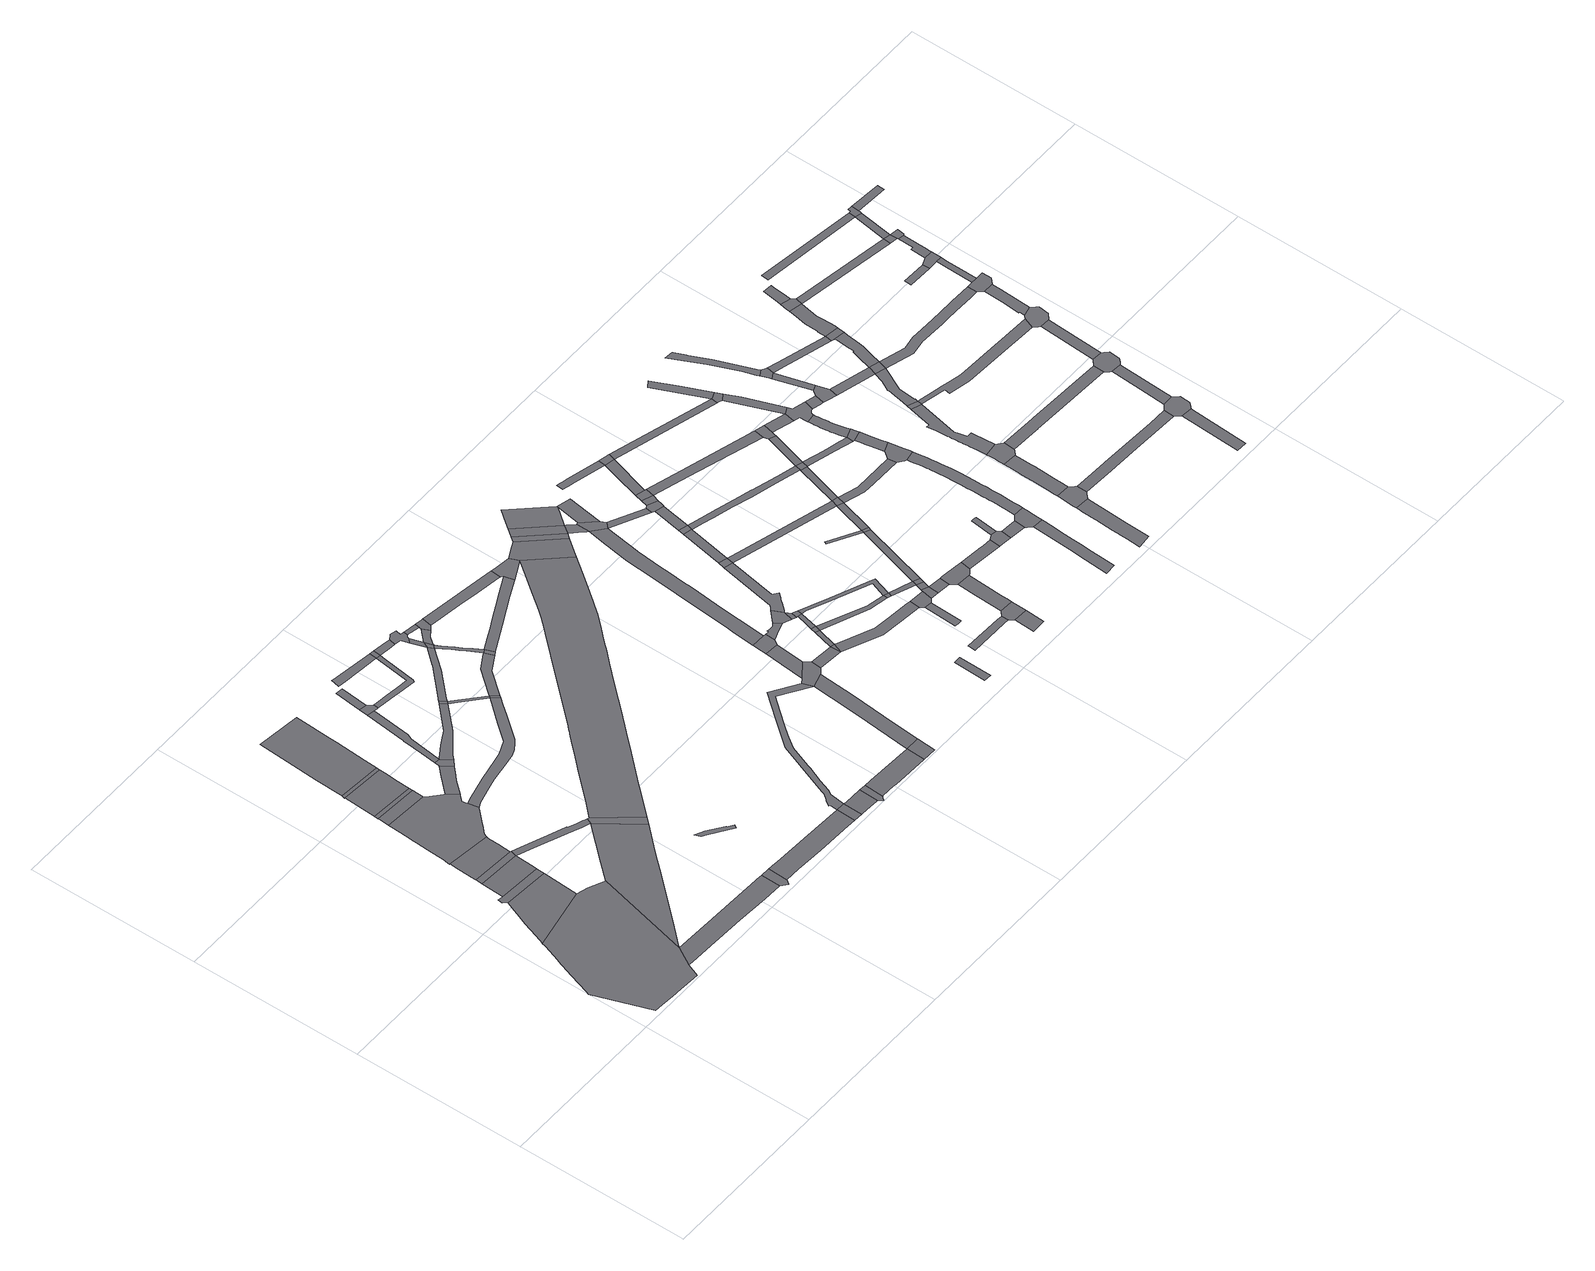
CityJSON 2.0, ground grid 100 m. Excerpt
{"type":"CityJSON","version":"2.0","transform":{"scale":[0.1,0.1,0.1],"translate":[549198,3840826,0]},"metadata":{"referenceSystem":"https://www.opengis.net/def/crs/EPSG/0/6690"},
"CityObjects":{
"road1":{"type":"Road","attributes":{"RoadStructureAttribute.sectionType":"1"},"geometry":[{"type":"MultiSurface","lod":"1","boundaries":[[[0,1,2,3,4,5,6,7,8,9,10,11,12,13,14,15,16,17,18,19,20,21,22]]]}]},
"road2":{"type":"Road","geometry":[{"type":"MultiSurface","lod":"1","boundaries":[[[23,24,25,26,27,3,2,28,29]]]}]},
"road3":{"type":"Road","geometry":[{"type":"MultiSurface","lod":"1","boundaries":[[[30,31,32,23,29,33,34]]]}]},
"road4":{"type":"Road","attributes":{"RoadStructureAttribute.sectionType":"1"},"geometry":[{"type":"MultiSurface","lod":"1","boundaries":[[[35,36,34,33,37,38,39]]]}]},
"road5":{"type":"Road","geometry":[{"type":"MultiSurface","lod":"1","boundaries":[[[40,35,39,41,42]]]}]},
"road6":{"type":"Road","geometry":[{"type":"MultiSurface","lod":"1","boundaries":[[[43,44,45,40,42,46,47,48,49,50]]]}]},
"road7":{"type":"Road","attributes":{"RoadStructureAttribute.sectionType":"1"},"geometry":[{"type":"MultiSurface","lod":"1","boundaries":[[[51,52,53,21,20,54,55,56,57,58,59]]]}]},
"road8":{"type":"Road","geometry":[{"type":"MultiSurface","lod":"1","boundaries":[[[60,61,62,63,64,65,66,67,68,43,50,69,70,71,72,73,74,75,76,77,78,79,80,81,82,83,84,85]]]}]},
"road9":{"type":"Road","attributes":{"RoadStructureAttribute.sectionType":"1"},"geometry":[{"type":"MultiSurface","lod":"1","boundaries":[[[86,87,60,85,88]]]}]},
"road10":{"type":"Road","attributes":{"RoadStructureAttribute.sectionType":"1"},"geometry":[{"type":"MultiSurface","lod":"1","boundaries":[[[89,90,22,21,91,92,93,94,95,96]]]}]},
"road11":{"type":"Road","geometry":[{"type":"MultiSurface","lod":"1","boundaries":[[[97,86,88,98]]]}]},
"road12":{"type":"Road","attributes":{"RoadStructureAttribute.sectionType":"1"},"geometry":[{"type":"MultiSurface","lod":"1","boundaries":[[[99,97,98,100,101,102]]]}]},
"road13":{"type":"Road","attributes":{"RoadStructureAttribute.sectionType":"1"},"geometry":[{"type":"MultiSurface","lod":"1","boundaries":[[[103,104,105,106,107,108,109,110,41,39,111,112,113,114,89,115]]]}]},
"road14":{"type":"Road","geometry":[{"type":"MultiSurface","lod":"1","boundaries":[[[116,117,99,102,118]]]}]},
"road15":{"type":"Road","attributes":{"RoadStructureAttribute.sectionType":"1"},"geometry":[{"type":"MultiSurface","lod":"1","boundaries":[[[119,120,121,122,116,118,123,124,125,126,127]]]}]},
"road16":{"type":"Road","geometry":[{"type":"MultiSurface","lod":"1","boundaries":[[[59,58,128,129,130,131]]]}]},
"road17":{"type":"Road","attributes":{"RoadStructureAttribute.sectionType":"1"},"geometry":[{"type":"MultiSurface","lod":"1","boundaries":[[[132,133,134,82,81,135,136,137]]]}]},
"road18":{"type":"Road","geometry":[{"type":"MultiSurface","lod":"1","boundaries":[[[115,89,96,138,139,140]]]}]},
"road19":{"type":"Road","geometry":[{"type":"MultiSurface","lod":"1","boundaries":[[[141,142,132,137,143,144]]]}]},
"road20":{"type":"Road","geometry":[{"type":"MultiSurface","lod":"1","boundaries":[[[145,146,147,148,149,150,151,152]]]}]},
"road21":{"type":"Road","attributes":{"RoadStructureAttribute.sectionType":"1"},"geometry":[{"type":"MultiSurface","lod":"1","boundaries":[[[153,154,155,156,157,158,141,144,159,160,161,162,163]]]}]},
"road22":{"type":"Road","attributes":{"RoadStructureAttribute.sectionType":"1"},"geometry":[{"type":"MultiSurface","lod":"1","boundaries":[[[164,165,166,131,130,167,168,169,170,171]]]}]},
"road23":{"type":"Road","attributes":{"RoadStructureAttribute.sectionType":"1"},"geometry":[{"type":"MultiSurface","lod":"1","boundaries":[[[172,173,174,175,176,177,178,77,76,179,180,181,182,183,184,185,186,187,188,189,190]]]}]},
"road24":{"type":"Road","attributes":{"RoadStructureAttribute.sectionType":"1"},"geometry":[{"type":"MultiSurface","lod":"1","boundaries":[[[191,192,193,194,195,144,143,196,197,198,199]]]}]},
"road25":{"type":"Road","geometry":[{"type":"MultiSurface","lod":"1","boundaries":[[[200,153,163,201,202,203,204]]]}]},
"road26":{"type":"Road","attributes":{"RoadStructureAttribute.sectionType":"1"},"geometry":[{"type":"MultiSurface","lod":"1","boundaries":[[[205,200,204,206]]]}]},
"road27":{"type":"Road","geometry":[{"type":"MultiSurface","lod":"1","boundaries":[[[207,191,199,208]]]}]},
"road28":{"type":"Road","attributes":{"RoadStructureAttribute.sectionType":"1"},"geometry":[{"type":"MultiSurface","lod":"1","boundaries":[[[209,210,211,212,213,214,215,216,203,202,217,218,219,220,221,222,223]]]}]},
"road29":{"type":"Road","geometry":[{"type":"MultiSurface","lod":"1","boundaries":[[[171,170,224,225]]]}]},
"road30":{"type":"Road","attributes":{"RoadStructureAttribute.sectionType":"1"},"geometry":[{"type":"MultiSurface","lod":"1","boundaries":[[[226,227,228,229,230,231,232,233,209,234]]]}]},
"road31":{"type":"Road","attributes":{"RoadStructureAttribute.sectionType":"1"},"geometry":[{"type":"MultiSurface","lod":"1","boundaries":[[[235,208,199,236,172,237]]]}]},
"road32":{"type":"Road","attributes":{"RoadStructureAttribute.sectionType":"1"},"geometry":[{"type":"MultiSurface","lod":"1","boundaries":[[[238,225,224,239,240,241,242]]]}]},
"road33":{"type":"Road","geometry":[{"type":"MultiSurface","lod":"1","boundaries":[[[237,172,190,243]]]}]},
"road34":{"type":"Road","attributes":{"RoadStructureAttribute.sectionType":"1"},"geometry":[{"type":"MultiSurface","lod":"1","boundaries":[[[244,245,246,247,248,249,207,208,250,251,252,253,254]]]}]},
"road35":{"type":"Road","geometry":[{"type":"MultiSurface","lod":"1","boundaries":[[[234,209,223,255]]]}]},
"road36":{"type":"Road","geometry":[{"type":"MultiSurface","lod":"1","boundaries":[[[242,241,256,257,258,259,260]]]}]},
"road37":{"type":"Road","attributes":{"RoadStructureAttribute.sectionType":"1"},"geometry":[{"type":"MultiSurface","lod":"1","boundaries":[[[261,262,263,255,223,264,265,266,267]]]}]},
"road38":{"type":"Road","attributes":{"RoadStructureAttribute.sectionType":"1"},"geometry":[{"type":"MultiSurface","lod":"1","boundaries":[[[268,269,270,271,237,243,272,273]]]}]},
"road39":{"type":"Road","geometry":[{"type":"MultiSurface","lod":"1","boundaries":[[[274,275,267,266,276,277,278,279,280,281,282,283,284,285,286,287,288]]]}]},
"road40":{"type":"Road","attributes":{"RoadStructureAttribute.sectionType":"1"},"geometry":[{"type":"MultiSurface","lod":"1","boundaries":[[[289,278,277,290,244,291]]]}]},
"road41":{"type":"Road","geometry":[{"type":"MultiSurface","lod":"1","boundaries":[[[291,244,254,292]]]}]},
"road42":{"type":"Road","attributes":{"RoadStructureAttribute.sectionType":"1"},"geometry":[{"type":"MultiSurface","lod":"1","boundaries":[[[293,294,295,296,297,298,299,300,301,302,303,304,305,306,307,308,309,310,311,312,313,314,315,140,139,316,317,318,319,320,321,322,323,324,325,326,327,328,329,330,331,332,333,334]]]}]},
"road43":{"type":"Road","attributes":{"RoadStructureAttribute.sectionType":"1"},"geometry":[{"type":"MultiSurface","lod":"1","boundaries":[[[335,260,259,336,337,338,339,340,341]]]}]},
"road44":{"type":"Road","attributes":{"RoadStructureAttribute.sectionType":"1"},"geometry":[{"type":"MultiSurface","lod":"1","boundaries":[[[342,343,344,345,346,347,292,254,348,349,350,351,352,268,353]]]}]},
"road45":{"type":"Road","attributes":{"RoadStructureAttribute.sectionType":"1"},"geometry":[{"type":"MultiSurface","lod":"1","boundaries":[[[354,291,292,355,356]]]}]},
"road46":{"type":"Road","geometry":[{"type":"MultiSurface","lod":"1","boundaries":[[[353,268,273,357]]]}]},
"road47":{"type":"Road","attributes":{"RoadStructureAttribute.sectionType":"1"},"geometry":[{"type":"MultiSurface","lod":"1","boundaries":[[[286,285,358,359,360,361]]]}]},
"road48":{"type":"Road","attributes":{"RoadStructureAttribute.sectionType":"1"},"geometry":[{"type":"MultiSurface","lod":"1","boundaries":[[[362,363,364,365,366,367,368,369,370,371,372,171,225,373,374,375,376,377,378,379,380,381,382,383,384,385]]]}]},
"road49":{"type":"Road","geometry":[{"type":"MultiSurface","lod":"1","boundaries":[[[386,361,360,354,356,387,388]]]}]},
"road50":{"type":"Road","geometry":[{"type":"MultiSurface","lod":"1","boundaries":[[[341,340,389,390]]]}]},
"road51":{"type":"Road","attributes":{"RoadStructureAttribute.sectionType":"1"},"geometry":[{"type":"MultiSurface","lod":"1","boundaries":[[[391,392,393,394,395,396,397,398,353,357,399,400,401,402]]]}]},
"road52":{"type":"Road","attributes":{"RoadStructureAttribute.sectionType":"1"},"geometry":[{"type":"MultiSurface","lod":"1","boundaries":[[[388,387,403,404,405,406,407,408,409]]]}]},
"road53":{"type":"Road","attributes":{"RoadStructureAttribute.sectionType":"1"},"geometry":[{"type":"MultiSurface","lod":"1","boundaries":[[[410,411,412,384,413,414,341,390]]]}]},
"road54":{"type":"Road","geometry":[{"type":"MultiSurface","lod":"1","boundaries":[[[415,416,417,385,384,412,418,419,420]]]}]},
"road55":{"type":"Road","attributes":{"RoadStructureAttribute.sectionType":"1"},"geometry":[{"type":"MultiSurface","lod":"1","boundaries":[[[421,422,423,417,416,424,425]]]}]},
"road56":{"type":"Road","geometry":[{"type":"MultiSurface","lod":"1","boundaries":[[[426,427,421,425,428,429,430,431]]]}]},
"road57":{"type":"Road","geometry":[{"type":"MultiSurface","lod":"1","boundaries":[[[432,409,408,433,391,402,434,293,435]]]}]},
"road58":{"type":"Road","attributes":{"RoadStructureAttribute.sectionType":"1"},"geometry":[{"type":"MultiSurface","lod":"1","boundaries":[[[436,420,419,437,438]]]}]},
"road59":{"type":"Road","geometry":[{"type":"MultiSurface","lod":"1","boundaries":[[[438,437,439]]]}]},
"road60":{"type":"Road","attributes":{"RoadStructureAttribute.sectionType":"1"},"geometry":[{"type":"MultiSurface","lod":"1","boundaries":[[[440,441,442,443,444,445,430,429,446,447,448]]]}]},
"road61":{"type":"Road","attributes":{"RoadStructureAttribute.sectionType":"1"},"geometry":[{"type":"MultiSurface","lod":"1","boundaries":[[[449,438,439,450]]]}]},
"road62":{"type":"Road","geometry":[{"type":"MultiSurface","lod":"1","boundaries":[[[451,449,450,452]]]}]},
"road63":{"type":"Road","geometry":[{"type":"MultiSurface","lod":"1","boundaries":[[[453,454,455,440,448,456,457]]]}]},
"road64":{"type":"Road","attributes":{"RoadStructureAttribute.sectionType":"1"},"geometry":[{"type":"MultiSurface","lod":"1","boundaries":[[[458,459,435,293,334,460,461]]]}]},
"road65":{"type":"Road","geometry":[{"type":"MultiSurface","lod":"1","boundaries":[[[462,463,464,465,466]]]}]},
"road66":{"type":"Road","attributes":{"RoadStructureAttribute.sectionType":"1"},"geometry":[{"type":"MultiSurface","lod":"1","boundaries":[[[467,468,451,452,469]]]}]},
"road67":{"type":"Road","attributes":{"RoadStructureAttribute.sectionType":"1"},"geometry":[{"type":"MultiSurface","lod":"1","boundaries":[[[470,471,472,473,474,475,476,477,478,479,480,481,482,426,431,483,484,485,486,487,488,489,490,491,492]]]}]},
"road68":{"type":"Road","attributes":{"RoadStructureAttribute.sectionType":"1"},"geometry":[{"type":"MultiSurface","lod":"1","boundaries":[[[457,456,493,494]]]}]},
"road69":{"type":"Road","geometry":[{"type":"MultiSurface","lod":"1","boundaries":[[[495,494,493,496,467,469,497]]]}]},
"road70":{"type":"Road","attributes":{"RoadStructureAttribute.sectionType":"1"},"geometry":[{"type":"MultiSurface","lod":"1","boundaries":[[[498,458,461,499]]]}]},
"road71":{"type":"Road","attributes":{"RoadStructureAttribute.sectionType":"1"},"geometry":[{"type":"MultiSurface","lod":"1","boundaries":[[[500,501,502,503,504,505,439,437,506,507,508,509]]]}]},
"road72":{"type":"Road","geometry":[{"type":"MultiSurface","lod":"1","boundaries":[[[510,498,499,511]]]}]},
"road73":{"type":"Road","attributes":{"RoadStructureAttribute.sectionType":"1"},"geometry":[{"type":"MultiSurface","lod":"1","boundaries":[[[512,513,514,515,516,453,457,517,518,519,520,521,522,523]]]}]},
"road74":{"type":"Road","attributes":{"RoadStructureAttribute.sectionType":"1"},"geometry":[{"type":"MultiSurface","lod":"1","boundaries":[[[524,452,450,525,526,527]]]}]},
"road75":{"type":"Road","attributes":{"RoadStructureAttribute.sectionType":"1"},"geometry":[{"type":"MultiSurface","lod":"1","boundaries":[[[528,511,499,529,530,531,470,532]]]}]},
"road76":{"type":"Road","attributes":{"RoadStructureAttribute.sectionType":"1"},"geometry":[{"type":"MultiSurface","lod":"1","boundaries":[[[533,534,535,510,511,536,537]]]}]},
"road77":{"type":"Road","attributes":{"RoadStructureAttribute.sectionType":"1"},"geometry":[{"type":"MultiSurface","lod":"1","boundaries":[[[538,539,540,541,542,543,497,469,544,545,546,547,548,549]]]}]},
"road78":{"type":"Road","geometry":[{"type":"MultiSurface","lod":"1","boundaries":[[[550,512,523,551]]]}]},
"road79":{"type":"Road","geometry":[{"type":"MultiSurface","lod":"1","boundaries":[[[552,532,470,492,553,554,555]]]}]},
"road80":{"type":"Road","attributes":{"RoadStructureAttribute.sectionType":"1"},"geometry":[{"type":"MultiSurface","lod":"1","boundaries":[[[556,557,558,559,560,561,562]]]}]},
"road81":{"type":"Road","attributes":{"RoadStructureAttribute.sectionType":"1"},"geometry":[{"type":"MultiSurface","lod":"1","boundaries":[[[537,563,552,555,564,565]]]}]},
"road82":{"type":"Road","geometry":[{"type":"MultiSurface","lod":"1","boundaries":[[[566,567,568,569,570]]]}]},
"road83":{"type":"Road","attributes":{"RoadStructureAttribute.sectionType":"1"},"geometry":[{"type":"MultiSurface","lod":"1","boundaries":[[[571,550,551,572,573]]]}]},
"road84":{"type":"Road","geometry":[{"type":"MultiSurface","lod":"1","boundaries":[[[548,527,526,574,549]]]}]},
"road85":{"type":"Road","attributes":{"RoadStructureAttribute.sectionType":"1"},"geometry":[{"type":"MultiSurface","lod":"1","boundaries":[[[553,492,575,576,577]]]}]},
"road86":{"type":"Road","geometry":[{"type":"MultiSurface","lod":"1","boundaries":[[[509,508,566,570,578,579]]]}]},
"road87":{"type":"Road","geometry":[{"type":"MultiSurface","lod":"1","boundaries":[[[580,571,573,581]]]}]},
"road88":{"type":"Road","attributes":{"RoadStructureAttribute.sectionType":"1"},"geometry":[{"type":"MultiSurface","lod":"1","boundaries":[[[549,574,582,583]]]}]},
"road89":{"type":"Road","attributes":{"RoadStructureAttribute.sectionType":"1"},"geometry":[{"type":"MultiSurface","lod":"1","boundaries":[[[584,585,586,587]]]}]},
"road90":{"type":"Road","geometry":[{"type":"MultiSurface","lod":"1","boundaries":[[[588,579,578,589,590]]]}]},
"road91":{"type":"Road","attributes":{"RoadStructureAttribute.sectionType":"1"},"geometry":[{"type":"MultiSurface","lod":"1","boundaries":[[[591,580,581,592]]]}]},
"road92":{"type":"Road","geometry":[{"type":"MultiSurface","lod":"1","boundaries":[[[593,562,561,584,587,594,595]]]}]},
"road93":{"type":"Road","attributes":{"RoadStructureAttribute.sectionType":"1"},"geometry":[{"type":"MultiSurface","lod":"1","boundaries":[[[582,588,590,596]]]}]},
"road94":{"type":"Road","geometry":[{"type":"MultiSurface","lod":"1","boundaries":[[[583,582,596,597]]]}]},
"road95":{"type":"Road","geometry":[{"type":"MultiSurface","lod":"1","boundaries":[[[598,577,576,591,592,599,600,601]]]}]},
"road96":{"type":"Road","attributes":{"RoadStructureAttribute.sectionType":"1"},"geometry":[{"type":"MultiSurface","lod":"1","boundaries":[[[602,590,589,603,604]]]}]},
"road97":{"type":"Road","attributes":{"RoadStructureAttribute.sectionType":"1"},"geometry":[{"type":"MultiSurface","lod":"1","boundaries":[[[605,598,601,606]]]}]},
"road98":{"type":"Road","attributes":{"RoadStructureAttribute.sectionType":"1"},"geometry":[{"type":"MultiSurface","lod":"1","boundaries":[[[607,608,609,610,593,595,611,612,613,614]]]}]},
"road99":{"type":"Road","geometry":[{"type":"MultiSurface","lod":"1","boundaries":[[[615,605,606,616,617]]]}]},
"road100":{"type":"Road","attributes":{"RoadStructureAttribute.sectionType":"1"},"geometry":[{"type":"MultiSurface","lod":"1","boundaries":[[[551,523,618,619]]]}]},
"road101":{"type":"Road","attributes":{"RoadStructureAttribute.sectionType":"1"},"geometry":[{"type":"MultiSurface","lod":"1","boundaries":[[[620,621,622,623,624,625,626,627,628,629]]]}]},
"road102":{"type":"Road","geometry":[{"type":"MultiSurface","lod":"1","boundaries":[[[630,631,632,604,603,633,607,614,634,635,636]]]}]},
"road103":{"type":"Road","attributes":{"RoadStructureAttribute.sectionType":"1"},"geometry":[{"type":"MultiSurface","lod":"1","boundaries":[[[637,583,597,638]]]}]},
"road104":{"type":"Road","attributes":{"RoadStructureAttribute.sectionType":"1"},"geometry":[{"type":"MultiSurface","lod":"1","boundaries":[[[628,639,615,617,640]]]}]},
"road105":{"type":"Road","attributes":{"RoadStructureAttribute.sectionType":"1"},"geometry":[{"type":"MultiSurface","lod":"1","boundaries":[[[641,642,637,643]]]}]},
"road106":{"type":"Road","geometry":[{"type":"MultiSurface","lod":"1","boundaries":[[[629,628,640,644]]]}]},
"road107":{"type":"Road","attributes":{"RoadStructureAttribute.sectionType":"1"},"geometry":[{"type":"MultiSurface","lod":"1","boundaries":[[[581,573,645,646,647,648,649,650,651,652,653,654,655,656,657,658,659,660,661,662,663]]]}]},
"road108":{"type":"Road","geometry":[{"type":"MultiSurface","lod":"1","boundaries":[[[643,637,638,664]]]}]},
"road109":{"type":"Road","attributes":{"RoadStructureAttribute.sectionType":"1"},"geometry":[{"type":"MultiSurface","lod":"1","boundaries":[[[665,666,636,635,667,668]]]}]},
"road110":{"type":"Road","attributes":{"RoadStructureAttribute.sectionType":"1"},"geometry":[{"type":"MultiSurface","lod":"1","boundaries":[[[618,669,643,664,670]]]}]},
"road111":{"type":"Road","geometry":[{"type":"MultiSurface","lod":"1","boundaries":[[[619,618,670,671]]]}]},
"road112":{"type":"Road","attributes":{"RoadStructureAttribute.sectionType":"1"},"geometry":[{"type":"MultiSurface","lod":"1","boundaries":[[[672,616,606,673,674,675]]]}]},
"road113":{"type":"Road","geometry":[{"type":"MultiSurface","lod":"1","boundaries":[[[676,677,678,668,667,679,680,681,682,683]]]}]},
"road114":{"type":"Road","attributes":{"RoadStructureAttribute.sectionType":"1"},"geometry":[{"type":"MultiSurface","lod":"1","boundaries":[[[684,619,671,685]]]}]},
"road115":{"type":"Road","geometry":[{"type":"MultiSurface","lod":"1","boundaries":[[[686,687,688,689,676,683]]]}]},
"road116":{"type":"Road","attributes":{"RoadStructureAttribute.sectionType":"1"},"geometry":[{"type":"MultiSurface","lod":"1","boundaries":[[[690,682,681,691,692]]]}]},
"road117":{"type":"Road","attributes":{"RoadStructureAttribute.sectionType":"1"},"geometry":[{"type":"MultiSurface","lod":"1","boundaries":[[[693,694,695,696,697,698,699,700,701,702,703,704,705,706,707]]]}]},
"road118":{"type":"Road","attributes":{"RoadStructureAttribute.sectionType":"1"},"geometry":[{"type":"MultiSurface","lod":"1","boundaries":[[[644,640,708,709]]]}]},
"road119":{"type":"Road","geometry":[{"type":"MultiSurface","lod":"1","boundaries":[[[652,651,684,685,710,711]]]}]},
"road120":{"type":"Road","attributes":{"RoadStructureAttribute.sectionType":"1"},"geometry":[{"type":"MultiSurface","lod":"1","boundaries":[[[712,713,671,670,714,715,716,717]]]}]},
"road121":{"type":"Road","geometry":[{"type":"MultiSurface","lod":"1","boundaries":[[[718,719,720,692,691,721,722,693,707,723,724,725,726]]]}]},
"road122":{"type":"Road","attributes":{"RoadStructureAttribute.sectionType":"1"},"geometry":[{"type":"MultiSurface","lod":"1","boundaries":[[[727,652,711,728]]]}]},
"road123":{"type":"Road","attributes":{"RoadStructureAttribute.sectionType":"1"},"geometry":[{"type":"MultiSurface","lod":"1","boundaries":[[[729,730,731,732,733,711,710,734,735,736]]]}]},
"road124":{"type":"Road","geometry":[{"type":"MultiSurface","lod":"1","boundaries":[[[675,674,737,727,728,738,739,740]]]}]},
"road125":{"type":"Road","attributes":{"RoadStructureAttribute.sectionType":"1"},"geometry":[{"type":"MultiSurface","lod":"1","boundaries":[[[741,742,743,744,745,746,747,748,749,750,751,752,753,754,755,756,757,758,759,760,761,762,763,764,765,766,767,768,769,770,771,772,773,774,775,776,777,778,779,780,781,782,783,784,785,786,787,788,789,790,791,792,793,794,795,796,797,718,726]]]}]},
"road126":{"type":"Road","attributes":{"RoadStructureAttribute.sectionType":"1"},"geometry":[{"type":"MultiSurface","lod":"1","boundaries":[[[798,799,800,801,802,803,804,805,806,807,808,809,810,811,812,813]]]}]},
"road127":{"type":"Road","attributes":{"RoadStructureAttribute.sectionType":"1"},"geometry":[{"type":"MultiSurface","lod":"1","boundaries":[[[740,739,814,815]]]}]},
"road128":{"type":"Road","geometry":[{"type":"MultiSurface","lod":"1","boundaries":[[[816,817,818,819,820,821,822,823,824,717,716,825,826,769,768]]]}]},
"road129":{"type":"Road","attributes":{"RoadStructureAttribute.sectionType":"1"},"geometry":[{"type":"MultiSurface","lod":"1","boundaries":[[[827,828,829,709,830]]]}]},
"road130":{"type":"Road","attributes":{"RoadStructureAttribute.sectionType":"1"},"geometry":[{"type":"MultiSurface","lod":"1","boundaries":[[[831,832,833,834,835,836,837,838,839,840,841,822,821]]]}]},
"road131":{"type":"Road","geometry":[{"type":"MultiSurface","lod":"1","boundaries":[[[830,709,708,842,843,844]]]}]},
"road132":{"type":"Road","geometry":[{"type":"MultiSurface","lod":"1","boundaries":[[[845,846,847,736,735,836,835]]]}]},
"road133":{"type":"Road","geometry":[{"type":"MultiSurface","lod":"1","boundaries":[[[848,849,850,851,798,813,852,853,854,855,856]]]}]},
"road134":{"type":"Road","attributes":{"RoadStructureAttribute.sectionType":"1"},"geometry":[{"type":"MultiSurface","lod":"1","boundaries":[[[857,858,859,860,861,862,863,864,865,866,867,868,869,870,871,872,873,874,875,876,877,878,879,736,847]]]}]},
"road135":{"type":"Road","attributes":{"RoadStructureAttribute.sectionType":"1"},"geometry":[{"type":"MultiSurface","lod":"1","boundaries":[[[880,844,843,815,881]]]}]},
"road136":{"type":"Road","geometry":[{"type":"MultiSurface","lod":"1","boundaries":[[[882,883,881,815,814,884,885,866,865,886,887,888,889,890,891,892,893,894,895,896,897,898]]]}]},
"road137":{"type":"Road","attributes":{"RoadStructureAttribute.sectionType":"1"},"geometry":[{"type":"MultiSurface","lod":"1","boundaries":[[[899,900,901,902,903,904,905,906,907,908,909,910,848,856,911,912,913,914,915,916,917,918,919]]]}]},
"road138":{"type":"Road","attributes":{"RoadStructureAttribute.sectionType":"1"},"geometry":[{"type":"MultiSurface","lod":"1","boundaries":[[[920,898,897,921,922,923]]]}]},
"road139":{"type":"Road","geometry":[{"type":"MultiSurface","lod":"1","boundaries":[[[924,925,926,927,928,929,930,931,899,919,932,933,934]]]}]},
"road140":{"type":"Road","attributes":{"RoadStructureAttribute.sectionType":"1"},"geometry":[{"type":"MultiSurface","lod":"1","boundaries":[[[935,936,937,938,939,940,941,942,943,944,945,946,947]]]}]},
"road141":{"type":"Road","geometry":[{"type":"MultiSurface","lod":"1","boundaries":[[[948,949,950,951,952,953,954,923,922,955,956,957]]]}]},
"road142":{"type":"Road","attributes":{"RoadStructureAttribute.sectionType":"1"},"geometry":[{"type":"MultiSurface","lod":"1","boundaries":[[[958,959,960,961,962,963,964,965,966,967,968,969,970,971,972,973,974,975,976,977,978,979,980,926,925,981,982,983,984,985,986,987,988]]]}]},
"road143":{"type":"Road","attributes":{"RoadStructureAttribute.sectionType":"1"},"geometry":[{"type":"MultiSurface","lod":"1","boundaries":[[[989,990,952,951]]]}]},
"road144":{"type":"Road","geometry":[{"type":"MultiSurface","lod":"1","boundaries":[[[991,941,940,992,990,989,993]]]}]},
"road145":{"type":"Road","geometry":[{"type":"MultiSurface","lod":"1","boundaries":[[[994,958,988,995,996]]]}]},
"road146":{"type":"Road","attributes":{"RoadStructureAttribute.sectionType":"1"},"geometry":[{"type":"MultiSurface","lod":"1","boundaries":[[[957,956,997,998]]]}]},
"road147":{"type":"Road","attributes":{"RoadStructureAttribute.sectionType":"1"},"geometry":[{"type":"MultiSurface","lod":"1","boundaries":[[[997,999,1000,1001,1002,1003,1004,1005,994,996,1006,1007,1008,1009]]]}]},
"road148":{"type":"Road","attributes":{"RoadStructureAttribute.sectionType":"1"},"geometry":[{"type":"MultiSurface","lod":"1","boundaries":[[[1010,1011,1012,1013,1014,1015,854,853,1016,1017,1018,1019]]]}]},
"road149":{"type":"Road","attributes":{"RoadStructureAttribute.sectionType":"1"},"geometry":[{"type":"MultiSurface","lod":"1","boundaries":[[[1020,993,989,1021,1022,1023]]]}]},
"road150":{"type":"Road","geometry":[{"type":"MultiSurface","lod":"1","boundaries":[[[998,997,1009,1024]]]}]},
"road151":{"type":"Road","attributes":{"RoadStructureAttribute.sectionType":"1"},"geometry":[{"type":"MultiSurface","lod":"1","boundaries":[[[1025,1026,1027,934,933,1028,1029,1030,1031,1032,1033]]]}]},
"road152":{"type":"Road","attributes":{"RoadStructureAttribute.sectionType":"1"},"geometry":[{"type":"MultiSurface","lod":"1","boundaries":[[[1034,1035,1036,1037,1038,1039,1040,1041,1042,1043,1044,998,1024,1045,1046,1047,1048,1049,1050]]]}]},
"road153":{"type":"Road","geometry":[{"type":"MultiSurface","lod":"1","boundaries":[[[1023,1022,1034,1050,1051]]]}]},
"road154":{"type":"Road","attributes":{"RoadStructureAttribute.sectionType":"1"},"geometry":[{"type":"MultiSurface","lod":"1","boundaries":[[[1052,1053,1054,1055,1056,1057,1023,1051,1058,1059,1060,1061]]]}]},
"road155":{"type":"Road","attributes":{"RoadStructureAttribute.sectionType":"1"},"geometry":[{"type":"MultiSurface","lod":"1","boundaries":[[[1062,1063,1064,1065,1066,1067,1068,1069,1070,996,995,1071,1072,1073,1074,1075,1076,1077,1078]]]}]},
"road156":{"type":"Road","attributes":{"RoadStructureAttribute.sectionType":"1"},"geometry":[{"type":"MultiSurface","lod":"1","boundaries":[[[1079,1080,1081,1082]]]}]},
"road157":{"type":"Road","geometry":[{"type":"MultiSurface","lod":"1","boundaries":[[[1083,1084,1052,1061,1085,1086]]]}]},
"road158":{"type":"Road","attributes":{"RoadStructureAttribute.sectionType":"1"},"geometry":[{"type":"MultiSurface","lod":"1","boundaries":[[[1087,1088,1083,1086,1089,1090,1091]]]}]},
"road159":{"type":"Road","geometry":[{"type":"MultiSurface","lod":"1","boundaries":[[[1092,1093,1094,1019,1018,1095,1096,1079,1082,1097,1098,1099,1100,1101,1102,1103]]]}]},
"road160":{"type":"Road","attributes":{"RoadStructureAttribute.sectionType":"1"},"geometry":[{"type":"MultiSurface","lod":"1","boundaries":[[[1104,1105,1106,1107,1108,1024,1009,1109,1110,1111,1112,1113,1114,1115,1116]]]}]},
"road161":{"type":"Road","attributes":{"RoadStructureAttribute.sectionType":"1"},"geometry":[{"type":"MultiSurface","lod":"1","boundaries":[[[1117,1118,1092,1103,1119,1120]]]}]},
"road162":{"type":"Road","geometry":[{"type":"MultiSurface","lod":"1","boundaries":[[[1121,1122,1123,1033,1032,1124,1125,1117,1120,1126,1127,1128,1129,1130,1131,1132]]]}]},
"road163":{"type":"Road","attributes":{"RoadStructureAttribute.sectionType":"1"},"geometry":[{"type":"MultiSurface","lod":"1","boundaries":[[[1133,1121,1132,1134]]]}]},
"road164":{"type":"Road","attributes":{"RoadStructureAttribute.sectionType":"1"},"geometry":[{"type":"MultiSurface","lod":"1","boundaries":[[[1085,1061,1135,1136]]]}]},
"road165":{"type":"Road","geometry":[{"type":"MultiSurface","lod":"1","boundaries":[[[1137,1138,1139,1140,1078,1077,1141,1142,1133,1134,1143,1144,1145,1146]]]}]},
"road166":{"type":"Road","attributes":{"RoadStructureAttribute.sectionType":"1"},"geometry":[{"type":"MultiSurface","lod":"1","boundaries":[[[1147,1148,1149,1150,1151]]]}]},
"road167":{"type":"Road","geometry":[{"type":"MultiSurface","lod":"1","boundaries":[[[1152,1153,1154,1155]]]}]},
"road168":{"type":"Road","attributes":{"RoadStructureAttribute.sectionType":"1"},"geometry":[{"type":"MultiSurface","lod":"1","boundaries":[[[1156,1157,1158,1159,1140,1139,1160,1161]]]}]},
"road169":{"type":"Road","geometry":[{"type":"MultiSurface","lod":"1","boundaries":[[[1162,1116,1115,1156,1161,1163,1164,1165,1166,1167]]]}]},
"road170":{"type":"Road","attributes":{"RoadStructureAttribute.sectionType":"1"},"geometry":[{"type":"MultiSurface","lod":"1","boundaries":[[[1168,1169,1167,1166,1170,1171,1172]]]}]},
"road171":{"type":"Road","geometry":[{"type":"MultiSurface","lod":"1","boundaries":[[[1173,1155,1154,1168,1172,1174]]]}]},
"road172":{"type":"Road","attributes":{"RoadStructureAttribute.sectionType":"1"},"geometry":[{"type":"MultiSurface","lod":"1","boundaries":[[[1175,1176,1177,1173,1174,1178,1179,1180,1181]]]}]},
"road173":{"type":"Road","geometry":[{"type":"MultiSurface","lod":"1","boundaries":[[[1136,1135,1182,1183]]]}]},
"road174":{"type":"Road","geometry":[{"type":"MultiSurface","lod":"1","boundaries":[[[1183,1182,1184,1175,1181,1185,1186,1187]]]}]},
"road175":{"type":"Road","attributes":{"RoadStructureAttribute.sectionType":"1"},"geometry":[{"type":"MultiSurface","lod":"1","boundaries":[[[1150,1136,1183,1188]]]}]},
"road176":{"type":"Road","geometry":[{"type":"MultiSurface","lod":"1","boundaries":[[[1189,1190,1151,1150,1188,1191,1192,1193]]]}]},
"road177":{"type":"Road","geometry":[{"type":"MultiSurface","lod":"1","boundaries":[[[1194,1195,1196,1193,1192]]]}]}
},
"vertices":[
[622,759,0],[556,787,0],[493,805,0],[133,737,0],[133,736,0],[130,737,0],[125,711,0],[90,611,0],[88,606,0],[50,496,0],[10,374,0],[3,354,0],[118,32,0],[164,27,0],[184,26,0],[205,25,0],[246,22,0],[263,21,0],[281,20,0],[423,13,0],[453,87,0],[515,194,0],[645,746,0],
[242,1033,0],[220,979,0],[204,936,0],[183,881,0],[153,794,0],[496,865,0],[503,1011,0],
[228,1083,0],[225,1056,0],[226,1056,0],[506,1060,0],[258,1078,0],
[264,1210,0],[259,1085,0],[506,1073,0],[512,1191,0],[512,1193,0],
[266,1248,0],[520,1229,0],[515,1231,0],
[273,1413,0],[272,1383,0],[267,1275,0],[519,1311,0],[520,1332,0],[522,1370,0],[522,1376,0],[524,1383,0],
[1128,169,0],[931,176,0],[735,185,0],[481,85,0],[589,80,0],[841,70,0],[1027,61,0],[1136,57,0],[1139,168,0],
[293,1804,0],[290,1731,0],[287,1663,0],[286,1658,0],[285,1628,0],[281,1557,0],[275,1447,0],[275,1441,0],[270,1414,0],[533,1403,0],[560,1430,0],[560,1431,0],[591,1464,0],[648,1524,0],[650,1527,0],[653,1528,0],[657,1530,0],[643,1591,0],[641,1600,0],[636,1621,0],[659,1648,0],[667,1656,0],[623,1713,0],[620,1716,0],[567,1765,0],[543,1787,0],
[296,1873,0],[296,1864,0],[547,1854,0],
[902,1036,0],[728,839,0],[519,199,0],[635,327,0],[851,567,0],[931,657,0],[970,701,0],[1070,810,0],
[297,1895,0],[548,1875,0],
[307,2083,0],[551,1948,0],[556,2033,0],[557,2064,0],
[906,1071,0],[896,1076,0],[864,1089,0],[812,1110,0],[813,1113,0],[737,1144,0],[634,1184,0],[549,1217,0],[605,1156,0],[783,1085,0],[857,1054,0],[891,1041,0],[915,1068,0],
[308,2102,0],[305,2084,0],[558,2082,0],
[335,2626,0],[328,2487,0],[316,2264,0],[309,2113,0],[562,2160,0],[572,2340,0],[574,2388,0],[584,2575,0],[585,2594,0],
[1171,27,0],[1187,50,0],[1190,55,0],[1193,166,0],
[755,1853,0],[705,1800,0],[626,1715,0],[730,1727,0],[754,1751,0],[796,1790,0],
[1078,819,0],[1104,847,0],[928,1063,0],
[758,1880,0],[756,1855,0],[828,1820,0],[790,1878,0],
[1188,543,0],[1312,458,0],[1322,476,0],[1287,499,0],[1291,504,0],[1203,565,0],[1150,592,0],[1163,558,0],
[806,2331,0],[796,2240,0],[780,2092,0],[779,2087,0],[778,2076,0],[767,1969,0],[813,2069,0],[819,2082,0],[825,2099,0],[845,2290,0],[848,2324,0],
[1459,154,0],[1282,162,0],[1219,165,0],[1283,52,0],[1445,44,0],[1623,37,0],[1702,33,0],[1707,143,0],
[1260,1930,0],[1151,1797,0],[1074,1702,0],[995,1668,0],[951,1660,0],[814,1632,0],[668,1598,0],[683,1544,0],[784,1570,0],[846,1584,0],[959,1602,0],[1027,1614,0],[1061,1629,0],[1095,1651,0],[1117,1668,0],[1162,1723,0],[1219,1796,0],[1265,1856,0],[1293,1891,0],
[1080,2103,0],[952,1975,0],[896,1944,0],[865,1927,0],[794,1881,0],[853,1844,0],[881,1866,0],[977,1940,0],[1103,2069,0],
[811,2384,0],[874,2320,0],[876,2320,0],[878,2349,0],[855,2377,0],
[828,2541,0],[869,2536,0],
[1093,2115,0],[1115,2082,0],
[1131,2527,0],[1126,2485,0],[1125,2475,0],[1106,2322,0],[1032,2331,0],[971,2338,0],[899,2347,0],[880,2349,0],[965,2308,0],[1044,2297,0],[1118,2287,0],[1128,2299,0],[1151,2481,0],[1152,2494,0],[1156,2525,0],
[1754,31,0],[1757,141,0],
[1030,2587,0],[885,2609,0],[884,2609,0],[882,2609,0],[871,2559,0],[919,2553,0],[1018,2541,0],[1124,2528,0],[1135,2571,0],
[1128,2070,0],[1141,2036,0],[1270,1941,0],
[1772,140,0],[1798,30,0],[1869,26,0],[1874,26,0],[1877,136,0],
[1302,1903,0],
[1339,2375,0],[1263,2286,0],[1261,2283,0],[1257,2280,0],[1106,2129,0],[1101,2124,0],[1122,2088,0],[1123,2090,0],[1129,2096,0],[1261,2231,0],[1356,2345,0],
[1160,2568,0],
[1894,2,0],[1905,16,0],[1908,19,0],[1912,24,0],[1916,134,0],
[1260,2553,0],[1258,2553,0],[1242,2555,0],[1223,2517,0],[1237,2516,0],[1259,2514,0],[1267,2552,0],
[1479,2138,0],[1470,2133,0],[1385,2083,0],[1277,1951,0],[1407,2032,0],[1499,2085,0],
[1297,2570,0],[1295,2568,0],[1298,2506,0],[1310,2465,0],[1332,2483,0],[1332,2489,0],[1333,2491,0],[1334,2493,0],[1336,2496,0],[1338,2499,0],[1342,2501,0],[1348,2502,0],[1349,2528,0],[1327,2532,0],[1332,2562,0],
[1334,2475,0],[1326,2416,0],[1355,2409,0],
[1371,2364,0],
[2069,2373,0],[2012,2295,0],[1940,2199,0],[1892,2135,0],[1859,2091,0],[1834,2059,0],[1826,2048,0],[1794,2013,0],[1736,1948,0],[1693,1901,0],[1635,1837,0],[1555,1748,0],[1490,1677,0],[1417,1597,0],[1348,1519,0],[1327,1497,0],[1326,1496,0],[1300,1468,0],[1269,1434,0],[1205,1365,0],[1133,1286,0],[1088,1237,0],[996,1136,0],[1205,960,0],[1273,1036,0],[1274,1037,0],[1392,1165,0],[1485,1267,0],[1582,1374,0],[1695,1499,0],[1798,1613,0],[1853,1672,0],[1891,1715,0],[1920,1747,0],[1921,1748,0],[1963,1794,0],[2019,1855,0],[2029,1868,0],[2071,1923,0],[2131,2004,0],[2191,2084,0],[2254,2168,0],
[1960,132,0],[1914,24,0],[2003,21,0],[2005,21,0],[2014,20,0],[2227,12,0],[2234,121,0],
[1469,2196,0],[1442,2240,0],[1424,2272,0],[1405,2304,0],[1388,2331,0],[1372,2359,0],[1357,2344,0],[1378,2311,0],[1400,2274,0],[1419,2241,0],[1437,2210,0],[1497,2148,0],
[1418,2474,0],[1403,2406,0],[1439,2432,0],
[1517,2095,0],
[1359,2501,0],[1369,2498,0],[1421,2489,0],[1424,2517,0],
[2114,887,0],[2000,746,0],[1878,596,0],[1831,470,0],[1774,321,0],[1756,272,0],[1751,258,0],[1727,227,0],[1723,225,0],[1703,192,0],[1710,186,0],[1769,231,0],[1783,258,0],[1808,327,0],[1844,416,0],[1850,431,0],[1899,561,0],[1941,623,0],[1952,637,0],[1987,681,0],[2048,757,0],[2116,839,0],[2285,731,0],[2264,791,0],
[1467,2510,0],[1466,2452,0],[1475,2509,0],
[2309,9,0],[2316,119,0],
[1939,2369,0],[1927,2363,0],[1838,2319,0],[1758,2279,0],[1692,2246,0],[1653,2226,0],[1615,2207,0],[1564,2182,0],[1541,2108,0],[1677,2177,0],[1851,2264,0],[1952,2314,0],
[1473,2450,0],[1475,2450,0],[1657,2423,0],[1756,2407,0],[1857,2391,0],[1925,2381,0],[1931,2440,0],
[2335,347,0],[2351,544,0],[2368,754,0],[2276,618,0],[2257,380,0],
[2403,840,0],[2378,875,0],[2291,808,0],[2399,778,0],[2401,780,0],[2405,839,0],
[2311,1045,0],[2307,998,0],[2303,944,0],[2387,992,0],[2391,1041,0],
[2318,1131,0],[2313,1076,0],[2393,1046,0],[2411,1071,0],[2414,1127,0],[2398,1129,0],
[1955,2436,0],[1927,2379,0],[2041,2358,0],[2046,2423,0],
[2539,827,0],[2544,767,0],[2540,828,0],
[2564,823,0],
[2493,1148,0],[2482,1138,0],[2475,1132,0],[2455,1133,0],[2435,1134,0],[2433,1126,0],[2472,1092,0],[2495,1100,0],[2518,1108,0],
[2570,946,0],[2594,937,0],
[2577,976,0],[2601,967,0],
[2553,1204,0],[2540,1192,0],[2524,1177,0],[2567,1087,0],[2584,1145,0],
[2146,2472,0],[2115,2457,0],[2265,2182,0],[2331,2270,0],
[2868,287,0],[2847,287,0],[2826,287,0],[2822,98,0],[2867,96,0],
[2605,1075,0],[2586,1009,0],[2627,1072,0],
[2427,2222,0],[2413,2135,0],[2395,2024,0],[2387,1968,0],[2387,1967,0],[2386,1962,0],[2372,1784,0],[2359,1632,0],[2357,1601,0],[2346,1473,0],[2345,1455,0],[2332,1296,0],[2328,1255,0],[2402,1187,0],[2419,1395,0],[2437,1601,0],[2439,1628,0],[2439,1630,0],[2450,1765,0],[2453,1796,0],[2466,1955,0],[2467,1959,0],[2499,2163,0],
[2592,1077,0],[2600,1111,0],
[2609,1108,0],[2596,1077,0],[2630,1099,0],
[2167,2499,0],[2352,2297,0],
[2996,708,0],[2869,722,0],[2773,733,0],[2647,788,0],[2571,820,0],[2566,823,0],[2758,674,0],[2887,660,0],[3011,646,0],[3015,706,0],
[2200,2545,0],[2385,2343,0],
[2638,1556,0],[2578,1227,0],[2575,1224,0],[2565,1215,0],[2561,1211,0],[2591,1153,0],[2624,1190,0],[2642,1211,0],[2647,1216,0],[2670,1242,0],[2638,1265,0],[2688,1543,0],
[2862,852,0],[2855,829,0],[2965,808,0],[2966,831,0],
[2394,2334,0],[2354,2294,0],[2407,2242,0],[2417,2231,0],[2428,2299,0],
[2279,2649,0],[2250,2611,0],[2211,2559,0],[2438,2412,0],[2463,2446,0],
[2994,824,0],[3028,930,0],[3002,941,0],[2905,982,0],[2794,1030,0],[2698,1070,0],[2654,1068,0],[2742,1030,0],[2861,980,0],[2996,922,0],[2966,833,0],[2993,822,0],
[2646,1597,0],[2695,1583,0],
[2439,2301,0],[2527,2191,0],[2526,2193,0],[2509,2222,0],
[3179,294,0],[2952,302,0],[2952,280,0],[2951,258,0],[3177,254,0],[3209,253,0],[3208,293,0],
[2440,2304,0],[2532,2369,0],[2541,2426,0],
[3027,623,0],[3019,431,0],[3042,430,0],[3065,430,0],[3070,618,0],
[2692,1848,0],[2741,1832,0],[2741,1835,0],
[2987,800,0],
[2505,2160,0],[2711,2058,0],[2718,2096,0],
[3093,637,0],[3103,696,0],
[2698,1882,0],[2750,1868,0],
[3118,749,0],[3126,775,0],
[3229,226,0],[3224,108,0],[3305,111,0],[3310,222,0],
[3107,708,0],[3141,632,0],[3145,692,0],
[2729,2049,0],[2780,2037,0],
[3234,316,0],[3313,292,0],[3314,313,0],
[3157,733,0],
[3164,759,0],
[2734,2105,0],[2781,2039,0],[2787,2058,0],[2793,2080,0],
[3154,691,0],[3219,623,0],[3223,683,0],
[2743,2143,0],[2805,2120,0],
[3245,589,0],[3241,477,0],[3240,445,0],[3237,388,0],[3315,345,0],[3315,347,0],[3317,385,0],[3326,583,0],
[2755,2189,0],[2816,2173,0],[2807,2176,0],
[3295,1374,0],[3307,1411,0],
[2636,2518,0],[2609,2525,0],[2591,2529,0],[2573,2533,0],[2568,2494,0],[2621,2480,0],[2626,2479,0],[2814,2431,0],[2821,2429,0],[2826,2471,0],
[3333,671,0],[3268,679,0],[3240,682,0],[3243,593,0],[3334,588,0],[3361,607,0],[3369,667,0],
[3237,1161,0],[3272,1146,0],
[2793,2334,0],[2879,2419,0],
[3072,1275,0],[3064,1260,0],[3241,1178,0],
[2889,2457,0],
[2744,1834,0],[2812,1815,0],[2865,1800,0],[2981,1768,0],[3093,1736,0],[3237,1696,0],[3375,1658,0],[3385,1693,0],[3274,1723,0],[3205,1742,0],[3128,1764,0],[3127,1764,0],[3027,1792,0],[3026,1792,0],[2925,1820,0],[2924,1820,0],[2831,1846,0],[2830,1846,0],[2751,1868,0],
[3277,1163,0],
[3526,650,0],[3506,652,0],[3568,584,0],[3573,645,0],
[3286,1342,0],[3332,1359,0],
[3342,1404,0],
[3023,2113,0],[3009,2062,0],[3434,1933,0],[3445,1993,0],
[3604,662,0],[3602,661,0],[3601,660,0],[3603,580,0],[3605,580,0],[3646,575,0],[3651,636,0],[3635,656,0],
[3374,1656,0],[3414,1645,0],
[3635,657,0],[3649,791,0],[3635,793,0],[3620,794,0],
[3687,632,0],[3741,564,0],[3745,627,0],
[3770,531,0],[3757,276,0],[3755,244,0],[3755,243,0],[3745,63,0],[3807,65,0],[3812,168,0],[3815,224,0],[3818,268,0],[3821,329,0],[3824,381,0],[3827,429,0],[3830,474,0],[3832,511,0],[3833,526,0],
[3480,2249,0],[3485,2288,0],
[3415,1647,0],[3423,1682,0],
[3459,1368,0],[3344,1403,0],[3452,1323,0],[3524,1321,0],[3702,1318,0],[3694,1368,0],
[3776,653,0],[3767,645,0],[3754,634,0],[3750,555,0],[3760,543,0],[3834,543,0],[3835,583,0],[3837,629,0],[3838,650,0],
[3444,1905,0],[3481,1889,0],
[3642,1621,0],[3582,1637,0],[3546,1647,0],[3491,1663,0],[3425,1681,0],[3580,1601,0],[3683,1572,0],[3684,1610,0],
[3440,1915,0],[3486,1906,0],[3489,1918,0],[3501,1977,0],
[3839,674,0],[3840,709,0],[3840,741,0],[3841,765,0],[3841,786,0],[3840,809,0],[3840,839,0],[3839,873,0],[3838,904,0],[3837,954,0],[3836,994,0],[3835,1025,0],[3834,1050,0],[3832,1072,0],[3831,1089,0],[3830,1105,0],[3828,1125,0],[3825,1145,0],[3824,1160,0],[3823,1173,0],[3821,1187,0],[3819,1201,0],[3817,1217,0],[3814,1237,0],[3811,1254,0],[3809,1273,0],[3806,1287,0],[3804,1301,0],[3745,1287,0],[3748,1265,0],[3752,1243,0],[3755,1220,0],[3758,1200,0],[3762,1178,0],[3763,1172,0],[3764,1157,0],[3767,1126,0],[3769,1104,0],[3771,1085,0],[3772,1071,0],[3772,1059,0],[3773,1039,0],[3774,1010,0],[3775,987,0],[3776,965,0],[3776,943,0],[3777,923,0],[3777,905,0],[3779,853,0],[3779,841,0],[3779,840,0],[3779,833,0],[3780,814,0],[3780,794,0],[3781,767,0],[3780,747,0],[3779,703,0],
[3997,442,0],[3997,427,0],[3995,399,0],[3994,372,0],[3993,352,0],[3992,319,0],[3989,249,0],[3988,213,0],[3987,185,0],[3986,161,0],[3985,124,0],[3981,42,0],[4063,50,0],[4068,192,0],[4072,295,0],[4078,438,0],
[3612,1883,0],[3624,1942,0],
[3802,1317,0],[3797,1339,0],[3792,1369,0],[3789,1384,0],[3785,1404,0],[3780,1431,0],[3723,1409,0],[3715,1398,0],[3705,1383,0],[3723,1303,0],[3734,1295,0],
[3461,2453,0],[3392,2604,0],[3355,2580,0],[3525,2303,0],
[3772,1473,0],[3763,1516,0],[3756,1557,0],[3753,1571,0],[3751,1583,0],[3692,1569,0],[3699,1539,0],[3704,1513,0],[3708,1489,0],[3714,1460,0],[3720,1430,0],
[3484,2248,0],[3508,2241,0],[3543,2264,0],
[3748,1593,0],[3745,1609,0],[3739,1630,0],
[4003,564,0],[4001,528,0],[4000,506,0],[3998,460,0],[4102,461,0],[4110,469,0],[4112,529,0],[4106,536,0],[4083,559,0],
[3733,1652,0],[3718,1707,0],[3715,1736,0],[3713,1751,0],[3712,1765,0],[3709,1781,0],[3706,1805,0],[3704,1821,0],[3704,1829,0],[3650,1823,0],[3651,1809,0],[3653,1797,0],[3654,1788,0],[3654,1779,0],[3656,1765,0],[3658,1751,0],[3661,1724,0],[3663,1707,0],[3664,1698,0],[3666,1689,0],[3670,1671,0],[3674,1653,0],[3683,1611,0],
[3581,2181,0],[3663,1963,0],
[3714,1924,0],[3674,1935,0],[3648,1873,0],[3650,1842,0],[3703,1834,0],[3704,1837,0],[3705,1841,0],[3707,1844,0],[3708,1847,0],[3711,1850,0],[3713,1852,0],[3716,1854,0],[3720,1857,0],[3724,1858,0],[3728,1859,0],[3732,1860,0],[3746,1916,0],
[4011,898,0],[4011,870,0],[4011,848,0],[4011,832,0],[4010,802,0],[4009,788,0],[4009,771,0],[4009,766,0],[4008,721,0],[4006,643,0],[4005,626,0],[4003,581,0],[4084,577,0],[4084,600,0],[4086,655,0],[4088,706,0],[4089,771,0],[4089,788,0],[4090,816,0],[4090,833,0],[4090,891,0],
[3762,1911,0],[3781,1846,0],[3797,1842,0],[3809,1899,0],
[4112,993,0],[4090,1013,0],[4010,1003,0],[4011,985,0],[4011,960,0],[4011,959,0],[4011,924,0],[4011,918,0],[4112,912,0],[4120,920,0],[4121,984,0],
[3561,2631,0],[3602,2546,0],[3651,2444,0],[3718,2280,0],[3743,2209,0],[3748,2194,0],[3781,2216,0],[3779,2222,0],[3691,2445,0],[3642,2555,0],[3638,2563,0],[3611,2624,0],[3610,2626,0],
[3880,1888,0],[3875,1907,0],[3869,1925,0],[3864,1942,0],[3831,1929,0],[3830,1926,0],[3816,1908,0],[3824,1835,0],[3875,1821,0],[3884,1872,0],
[4022,1477,0],[3993,1345,0],[3978,1347,0],[3981,1320,0],[3983,1298,0],[3987,1257,0],[3990,1229,0],[3991,1224,0],[3991,1223,0],[3991,1215,0],[3992,1204,0],[3993,1198,0],[3994,1183,0],[3996,1161,0],[3997,1146,0],[3998,1141,0],[3998,1135,0],[4000,1114,0],[4002,1098,0],[4003,1078,0],[4005,1059,0],[4008,1030,0],[4009,1014,0],[4078,1140,0],[4077,1151,0],[4048,1150,0],[4034,1205,0],[4032,1215,0],[4030,1222,0],[4031,1223,0],[4079,1458,0],
[3804,2156,0],[3769,2136,0],
[3799,2203,0],[3764,2150,0],[3813,2199,0],
[4028,1505,0],[4081,1458,0],[4084,1485,0],
[4101,1758,0],[4117,1808,0],
[4100,1755,0],[4084,1705,0],[4083,1702,0],[4051,1643,0],[4055,1640,0],[4047,1598,0],[4039,1557,0],[4088,1504,0],[4084,1504,0],[4094,1605,0],[4160,1740,0],
[4659,503,0],[4507,511,0],[4349,517,0],[4285,520,0],[4284,520,0],[4224,523,0],[4297,460,0],[4487,452,0],[4766,439,0],[4768,499,0],
[3872,2182,0],[3872,2138,0],[4142,2061,0],[4150,2102,0],
[4176,1793,0],
[4579,961,0],[4370,971,0],[4306,975,0],[4283,912,0],[4294,911,0],[4295,911,0],[4486,903,0],[4789,888,0],[4790,951,0],
[4160,2056,0],[4163,2044,0],[4162,2009,0],[4161,1987,0],[4159,1965,0],[4158,1948,0],[4158,1935,0],[4157,1930,0],[4151,1932,0],[4135,1873,0],[4121,1821,0],[4192,1854,0],[4205,1901,0],[4210,1917,0],[4213,1944,0],[4223,2024,0],[4226,2045,0],
[4231,2089,0],
[4173,2341,0],[4166,2295,0],[4155,2231,0],[4153,2156,0],[4152,2150,0],[4151,2122,0],[4233,2107,0],[4230,2185,0],[4229,2219,0],[4248,2324,0],
[4689,1411,0],[4577,1416,0],[4436,1423,0],[4353,1427,0],[4288,1441,0],[4257,1448,0],[4231,1453,0],[4228,1454,0],[4086,1484,0],[4223,1428,0],[4226,1427,0],[4225,1424,0],[4220,1394,0],[4345,1368,0],[4558,1357,0],[4811,1345,0],[4834,1404,0],
[4794,409,0],[4776,56,0],[4837,52,0],[4855,402,0],
[4184,2404,0],[4176,2359,0],[4258,2366,0],[4242,2388,0],
[4203,2522,0],[4188,2424,0],[4245,2417,0],[4254,2499,0],[4255,2515,0],
[4800,525,0],[4790,517,0],[4781,509,0],[4776,429,0],[4785,419,0],[4865,413,0],[4877,425,0],[4887,435,0],[4889,494,0],[4879,505,0],[4870,515,0],[4861,525,0],
[4712,1757,0],[4613,1757,0],[4514,1758,0],[4402,1762,0],[4328,1749,0],[4321,1694,0],[4407,1707,0],[4564,1703,0],[4603,1703,0],[4671,1703,0],[4787,1701,0],[4831,1701,0],[4831,1756,0],
[4818,857,0],[4808,676,0],[4870,711,0],[4877,853,0],
[4824,978,0],[4813,970,0],[4800,959,0],[4797,879,0],[4808,867,0],[4888,864,0],[4899,875,0],[4908,883,0],[4912,945,0],[4903,955,0],[4893,965,0],[4884,975,0],
[4842,1311,0],[4900,1310,0],
[4828,2229,0],[4833,2271,0],
[4929,1410,0],[4919,1420,0],[4908,1433,0],[4852,1422,0],[4820,1335,0],[4832,1322,0],[4912,1321,0],[4921,1330,0],[4932,1340,0],[4938,1399,0],
[4821,2517,0],[4280,2593,0],[4276,2551,0],[4863,2469,0],[4867,2511,0],
[4675,2020,0],[4674,1980,0],[4815,1977,0],[4814,2017,0],
[4859,1672,0],[4854,1545,0],[4848,1454,0],[4854,1454,0],[4915,1617,0],[4917,1672,0],
[4865,1756,0],[4949,1702,0],[4948,1756,0],[4913,1755,0],[4903,1755,0],[4867,1756,0],
[4873,1977,0],[4871,1914,0],[4904,1852,0],[4905,1937,0],[4906,1975,0],
[4856,2036,0],[4907,2034,0],
[4878,2214,0],[4876,2124,0],[4859,2124,0],[4907,2047,0],[4908,2081,0],[4908,2109,0],[4911,2209,0],
[4875,2221,0],[4873,2264,0],
[4878,2217,0],[4915,2212,0],[4920,2216,0],[4924,2256,0],
[4902,2461,0],
[4883,2529,0],[4878,2509,0],[4905,2476,0],[4906,2482,0],[4908,2527,0],
[5093,2471,0],[5094,2491,0],[5095,2511,0]
]}
